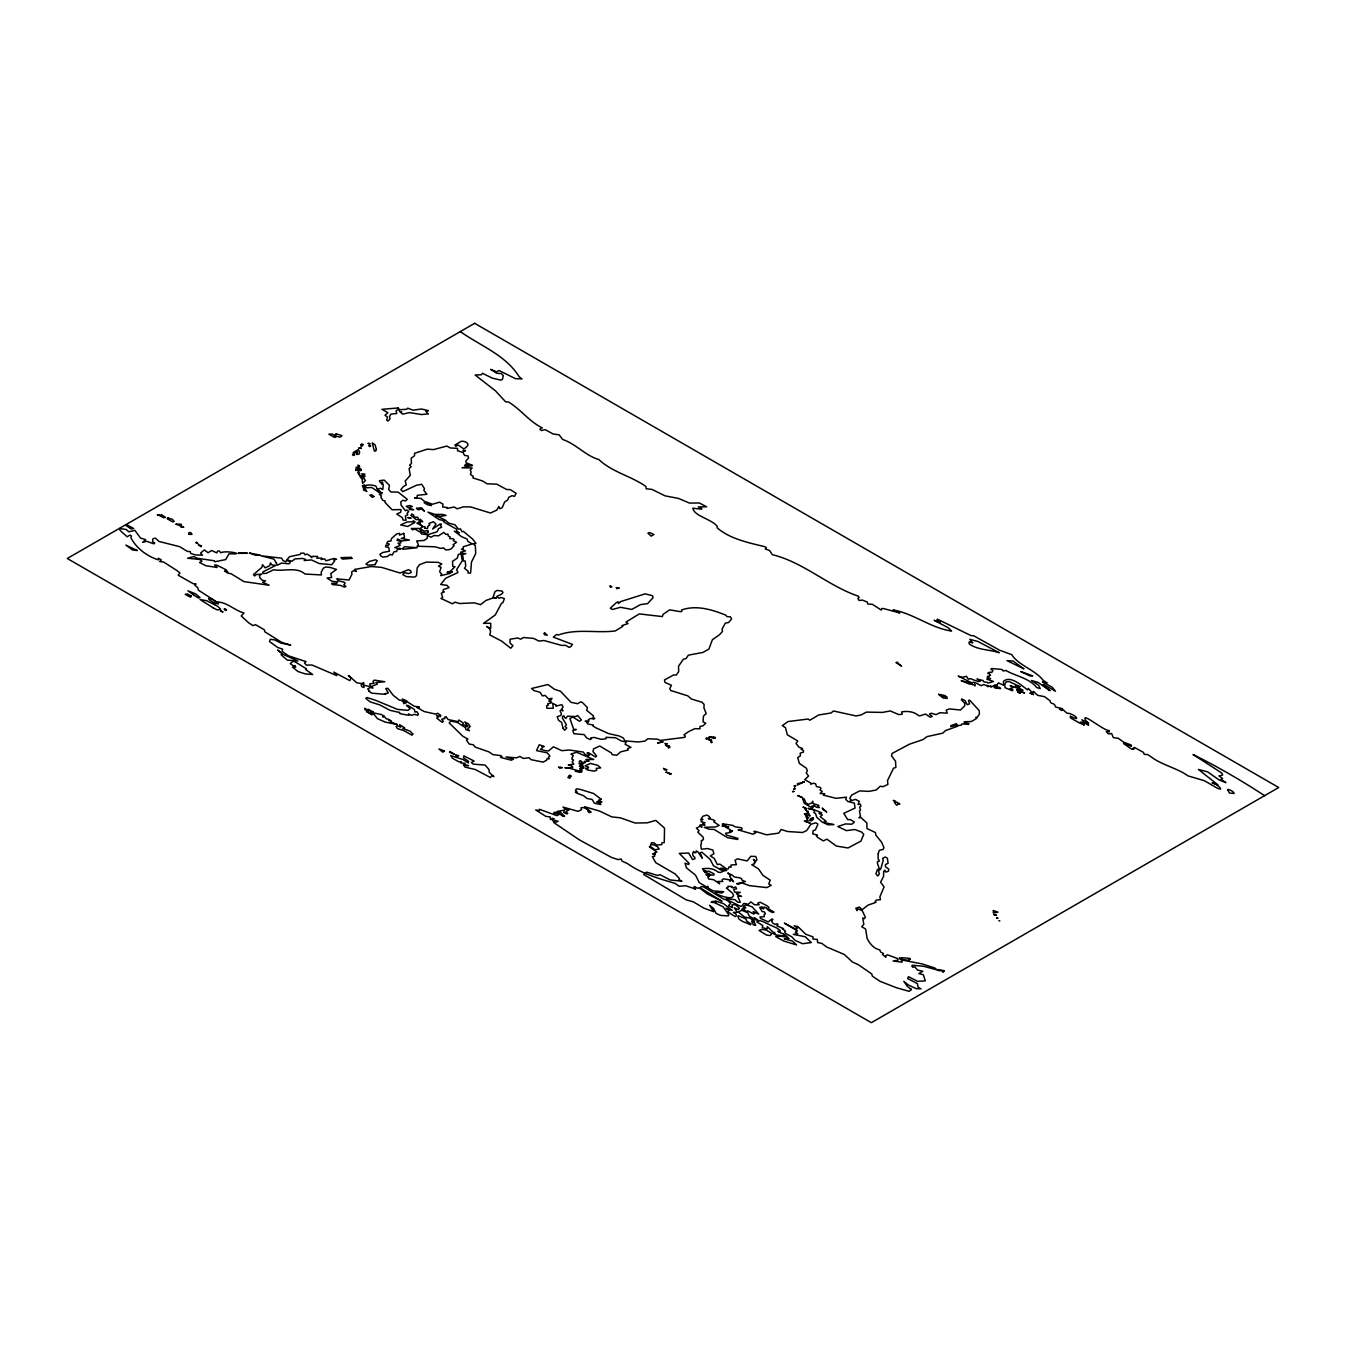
<?xml version="1.0" encoding="UTF-8"?>
<svg xmlns="http://www.w3.org/2000/svg" width="1346" height="1346" viewBox="0 0 1346 1346"><rect width="100%" height="100%" fill="white"/><g stroke="black" fill="none" stroke-linecap="round" stroke-linejoin="round"><path stroke-width="1.5" d="M805.901 814.28L804.403 813.842L805.918 814.179M997.823 917.972L996.982 918.426M997.672 918.208L996.797 917.669M999.842 921L998.833 920.647M996.562 917.922L997.386 918.359M804.975 808.004L806.254 808.492L804.807 808.172M460.315 331.587C480.185 345.703 506.146 355.31 519.203 376.83L522.029 378.933L515.451 378.647L499.046 370.503L496.758 371.833L490.6 369.359L496.893 373.313L501.301 373.532L503.303 375.601L502.462 379.353L500.847 380.144L492.35 378.159L482.406 373.279L481.481 374.76L475.188 375.029L495.429 390.811L505.692 401.865L508.401 401.932C520.734 409.302 529.129 421.517 542.303 427.893L539.847 429.172L541.294 430.585L545.231 429.66L553.139 433.984L559.095 434.808L562.611 439.452C576.021 443.911 585.628 455.789 598.869 459.558C612.396 472.278 630.736 475.878 645.861 486.428L646.147 488.766L652.019 489.422L665.075 495.85L678.502 498.424L689.472 503.068L699.382 503L706.6 506.803L698.288 506.92L701.889 508.637L701.232 509.209L692.803 508.182C694.25 516.275 711.798 519.119 717.317 526.404L717.082 527.716C729.549 538.854 748.898 542.825 765.083 546.762L766.446 547.94L765.251 549.017L769.576 550.43L772.284 554.653C803.596 562.292 828.127 585.964 858.479 596.244L859.068 597.759L857.873 598.381L859.051 600.434L862.534 600.148L867.295 602.083L867.85 604.034L872.427 604.32L881.293 610.075L881.849 608.476L883.666 608.611L899.734 612.952L893.088 609.94C913.698 613.49 930.675 628.06 951.572 631.038L948.291 627.774L934.141 620.287L937.943 621.987C944.741 623.232 935.251 620.977 937.338 619.126L970.988 635.598L973.528 635.682L999.641 650.219L1011.872 654.711C1017.542 664.773 1035.831 670.342 1043.2 680.353L1047.205 682.893L1042.41 681.951L1052.286 687.268L1055.483 691.238L1043.47 684.458L1042.359 684.912L1050.048 690.683L1038.018 682.388L1031.457 680.487L1038.607 685.282L1040.189 688.58L1036.723 687.554C1029.185 678.014 1015.994 676.298 1005.849 670.459L1003.191 670.964L1002.03 669.467L991.968 668.525L990.807 669.13L992.927 670.577L991.716 672.495C989.495 671.334 985.39 673.976 989.428 673.69L990.505 675.49C988.536 674.817 990.235 677.812 987.577 676.18L987.358 677.492L990.673 678.67L986.685 679.124L993.483 681.48L987.981 683.095C986.399 680.824 983.96 683.633 982.967 680.47L976.977 679.057L980.511 681.059L978.054 681.53L970.197 678.603L968.329 679.225L966.445 676.264L962.424 677.341L958.167 676.113L971.593 682.759L973.898 682.287C979.215 684.374 975.665 682.826 981.184 685.703L983.455 684.609L988.587 685.922C983.791 686.948 991.766 686.51 990.824 685.804L990.959 687.2L993.112 686.023L995.182 688.109L1000.616 688.546L999.287 687.301L995.115 687.234L997.15 685.888L994.004 685.434L996.999 684.811L998.463 682.876L1003.426 685.232L1003.527 681.295C1010.812 674.531 1023.7 687.587 1027.671 689.825L1028.394 688.412L1031.793 692.181L1033.476 692.467L1033.425 691.373L1037.766 695.394L1044.446 696.622L1050.166 700.862C1049.644 704.076 1054.238 702.898 1055.045 705.405L1055.55 707.037L1062.566 708.686L1059.504 709.308L1061.893 710.537L1063.323 709.864L1066.722 713.06L1069.851 713.565C1077.793 716.324 1079.728 721.574 1070.272 716.038L1070.474 717.906L1079.021 722.718L1084.354 725.057L1080.316 722.146L1083.042 722.23L1088.695 725.158L1081.848 719.807L1088.628 723.054L1086.357 721.288C1078.415 709.292 1104.73 731.77 1109.171 730.457L1109.306 731.753L1106.311 731.719L1108.465 733.89L1111.611 733.52L1113.378 737.658L1118.223 738.264L1123.607 742.134L1131.044 744.977L1131.515 746.273L1123.473 743.48L1131.767 749.234L1134.039 749.083L1133.029 748.359L1134.459 747.434L1143.494 752.414L1144.235 754.383L1147.532 754.5L1151.722 757.26C1161.514 764.797 1178.473 768.701 1188.013 775.885L1204.569 780.764L1216.717 787.864C1225.415 792.087 1217.541 784.028 1212.056 782.783L1217.945 784.886L1198.394 769.424L1207.631 771.881L1218.954 779.856L1225.937 782.665L1220.94 779.3L1222.622 778.56L1219.005 775.935L1222.622 775.027L1221.865 773.075L1193.044 754.517C1217.289 766.513 1241.517 780.545 1264.584 795.654M357.868 468.24L357.514 470.006L355.613 470.477L356.286 467.112L357.868 468.24M563.065 728.236L564.613 730.272L566.834 728.018L565.068 726.554L566.447 724.787L562.981 719.084C560.929 717.233 564.344 713.649 564.361 717.216L565.909 718.428L567.406 716.19L575.617 716.56L577.72 715.584L581.422 720.009L579.537 721.271L572.908 717.098L569.913 718.461L573.665 729.296L576.223 729.515L572.824 730.356L573.8 733.671L584.164 734.63L586.637 737.911L590.221 739.61L591.382 738.803L590.642 738.012L594.04 737.406L601.073 739.324L605.952 738.786L606.02 737.339L615.576 737.743L621.33 740.99L626.226 742.033L625.082 744.254L630.954 747.316L627.572 748.595L628.195 750.042L620.725 751.791L616.855 755.257L612.178 754.652L611.404 752.952L599.71 746.02L593.653 748.813L592.963 751.539L596.648 756.015L595.504 756.99L588.572 752.767L587.058 753.02L589.498 755.022L588.539 755.796L585.174 754.635L583.34 752.061L569.24 750.008L561.787 750.681L553.475 746.811L548.461 751.018L545.82 750.715L540.469 749.402L542.505 747.77L542.068 746.576L544.205 746.609L539.258 744.742L536.516 750.597L547.267 752.868L549.925 756.015L548.327 757.293L549.269 758.824L546.829 758.908L546.577 760.322L543.077 762.105L531.031 759.666L529.079 757.731L523.325 758.454L519.943 756.418L516.511 757.865L505.995 756.957L513.432 759.127L511.261 760.204L500.527 757.411L501.923 756.519L501.032 755.644L492.838 754.584L488.985 751.892L475.172 747.064L473.388 744.809L469.182 744.035L466.473 740.048L467.954 739.105L462.822 736.228L449.16 722.937L450.574 721.12L457.068 722.23L465.346 727.563L465.901 729.532L469.485 730.743L467.685 728.994L470.158 726.504L468.425 723.862L464.774 721.91L467.937 726.504L465.901 726.672L465.581 725.359L462.553 724.4L463.293 722.97L458.784 720.026L458.111 721.692L448.235 719.555L446.064 716.678L444.399 717.351L444.903 718.562L441.757 719.168L443.305 721.422L442.312 722.415L436.693 718.108L438.106 717.418L436.558 715.399L440.445 716.644L440.765 715.399L437.551 713.262L435.633 714.07L424.158 711.546L416.772 707.323L419.111 707.794L419.313 706.852L414.349 706.297L407.72 702.057L405.583 702.04L406.896 700.98L402.353 698.995L406.105 702.814L403.682 703.689L403.733 702.326L401.041 700.139L399.476 700.223L393.183 695.259L387.867 688.277L385.764 688.58L388.321 692.988L384.62 693.745L385.73 694.368L371.782 693.173L368.619 691.137L369.645 690.885L367.66 688.984L369.982 687.604L373.027 688.042L371.58 686.325L377.368 684.138L375.82 682.557L384.821 681.732L374.272 680.1L373.027 681.446L374.121 683.246L369.729 683.886L370.486 686.729L363.622 685.148L364.026 687.52L361.889 686.746L361.081 684.895L363.925 683.718L363.571 682.523L362.326 683.6L356.825 682.843L349.068 675.894L348.261 675.608L351.07 677.862L349.876 680.622L333.758 672.091L336.803 675.625L311.919 664.991L306.35 665.126L304.533 663.006L306.047 661.609L288.582 655.855L282.189 651.363L282.559 649.125L277.831 647.544L269.452 641.554L270.277 639.316L274.618 639.888L280.877 643.052L290.702 645.121L281.785 642.429L264.624 631.661L264.624 630.079L262.335 628.582L255.42 624.628L253.065 625.638L248.875 622.996L241.22 615.963L243.963 612.985C234.507 610.478 227.205 602.083 216.605 601.881L198.299 590.103L197.946 588L194.682 584.972L196.095 584.046L193.235 583.727L178.194 575.213L179.943 572.959L176.747 570.418L163.623 562.056L159.669 561.534L161.335 559.953L158.357 558.237L158.441 559.869C147.219 556.386 136.198 548.31 130.848 537.559L131.538 536.078L130.024 535.085L127.13 536.751L120.147 530.459L119.794 528.507L126.188 529.516L128.745 531.788L134.903 530.391L140.489 538.03L145.604 539.628L142.693 542.388L146.529 541.243L153.848 543.851L154.773 543.044L152.569 541.647L152.906 538.753L155.463 538.08L158.946 541.445L179.641 546.661L187.313 551.355L190.324 551.608L190.678 553.425L195.321 554.905L202.523 555.158L200.554 553.088L204.373 549.925L208.092 552.752L211.625 550.48L216.74 552.903L217.682 550.985L219.297 551.002L220.744 552.752C226.195 549.942 247.832 554.804 229.106 553.728L225.606 559.616L214.822 561.753L214.334 560.76L197.357 558.304L193.706 556.554L187.599 558.237L199.763 559.482L201.984 561.181L199.578 562.51L205.938 565.741L217.11 567.49L214.586 564.967L216.925 565.253L226.061 569.728L227.794 572.016L224.53 570.973L227.861 573.11L231.075 573.749L243.979 581.623L269.133 585.224L262.756 582.313L265.599 580.95L262.352 580.294L259.929 577.956L259.442 575.583L261.578 574.103L256.11 574.591L254.731 575.953L253.401 574.675L261.847 567.389L262.537 564.664L265.179 567.861L269.705 565.657L270.512 562.897L272.01 564.984L275.829 565.354L262.79 572L262.907 573.514L266.155 573.379L273.558 569.745C283.77 571.747 296.591 566.363 305.004 574.035L321.442 574.944L321.189 572.151L323.444 568.079L325.682 567.003L330.14 567.44L336.433 569.408L330.746 573.615L331.654 577.484L327.095 578.04L332.008 581.321L337.762 581.926L336.601 583.407L331.755 583.323L332.21 584.5L340.656 585.443L344.357 587.142L345.939 586.469L343.785 584.753C348.85 580.95 337.577 582.616 336.82 578.864L349.035 579.991L351.945 574.321L351.626 571.983L353.762 570.654L356.438 571.495L354.503 569.442L371.244 566.531L381.591 567.373L400.149 573.043L408.343 569.695L410.631 570.67L411.237 572.521L408.444 573.615L404.237 572.572L402.74 574.54L406.341 576.626L414.686 577.098L416.503 575.667L417.226 567.776L419.7 564.563L426.295 562.106L438.089 562.342L441.858 563.94L438.46 566.195L441.118 567.373L439.637 571.714L441.656 574.17L440.731 575.651L449.783 573.497L452.458 571.68L447.04 572.437L450.557 571.091L454.982 566.767L452.727 566.33L452.525 561.299L457.27 558.153L458.313 554.468L459.911 553.896L461.358 555.074L465.901 553.61L460.854 553.206L460.669 552.23L465.514 550.867L461.476 549.269L463.192 548.646L463.276 546.745L472.177 543.952L467.886 541.361L467.062 539.039L461.527 536.65L454.342 531.165L459.356 532.932L456.832 531.081L456.513 529.146L444.752 522.534L443.322 521.339L443.961 520.633L439.284 519.623L427.927 512.119L435.145 514.441L442.75 514.441L446.031 515.4L440.529 516.393L435.582 515.585L444.668 519.657L448.807 523.157L455.032 524.822L458.448 529.18L460.551 528.944L462.015 531.72L463.344 531.35L472.614 539.073L476.013 543.498L473.102 543.75L475.34 545.753L475.71 553.576L471.487 562.039L470.595 573.093L468.055 573.026L468.206 571.276L464.505 568.332L465.75 566.161L465.194 560.996L463.445 560.962L462.839 555.999L461.476 556.436L462.334 560.676L456.647 569.577L457.96 572.521L445.61 578.275L440.664 584.5L446.939 585.308L449.093 587.63L443.339 589.598L443.053 591.584L444.281 591.904L441.286 593.216L442.666 597.523L440.966 598.448L452.424 603.765L455.066 602.15L459.659 603.53L474.297 602.84L480.589 604.657L485.822 600.518L492.973 597.961L496.371 598.061L493.073 597.237L494.992 591.651L497.145 590.423L502.209 591.096L502.933 592.61L501.654 594.108L496.792 596.463L498.811 598.23L501.133 597.506L504.346 598.617L503.034 602.436L501.452 603.395L495.21 615.038L483.517 623.366L490.735 623.265L490.667 628.582L486.663 626.462L489.49 628.616L490.583 631.375L489.759 634.908L501.553 641.066L510.74 648.217L512.977 645.71L510.016 643.068L510.05 639.249L517.739 637.987L520.734 639.182L523.476 637.499L533.655 638.425L538.888 641.083L544.003 640.511L561.635 645.407L565.69 645.323L569.072 647.392L570.99 646.534L572.42 644.364L553.307 637.112L556.706 634.403L558.27 635.043C576.677 628.346 596.211 633.31 615.206 630.971L622.845 626.361L621.936 625.604L628.027 623.585L625.957 622.054L639.3 613.911L662.333 616.586L663.141 614.348L669.601 609.856L680.79 611.707L681.917 611.235L681.513 609.974C696.286 604.808 711.664 609.536 725.511 615.021L727.294 616.754L730.289 616.704L731.585 618.891L728.59 622.542L725.343 623.114L722.146 628.919L722.466 631.442L719.504 634.723L712.421 639.687L708.938 649.041L702.932 652.44L688.344 655.165L686.14 658.514L683.347 659.254L678.535 666.203L678.67 671.62L676.214 675.12L673.858 674.834L664.47 679.932L665.008 682.439L671.452 685.299L669.736 688.546L670.745 690.498L687.84 695.882L691.39 699.011L701.889 702.191L704.093 704.379L703.941 707.878L706.196 713.616L703.436 716.072L703.066 721.776L705.725 723.307L702.965 725.864L699.92 726.487L700.004 728.825L694.973 728.64L688.647 731.601L684.004 734.815L685.333 736.262L684.744 737.356L660.213 740.435L657.437 739.139L647.847 738.786L644.953 741.074L638.324 741.999L624.813 740.838L623.366 737.995L619.076 735.959L608.594 733.587L595.874 727.816L592.947 726.016L593.401 725.073L587.495 723.896L586.94 722.398L588.471 721.86L585.174 721.271L588.942 721.019L588.32 719.673L590.844 718.377L593.889 719.151L594.814 718.259L592.963 717.956L593.451 715.904L586.604 710.284L587.495 707.71L582.599 702.646L580.749 701.788L577.636 703.689L571.057 702.36L560.441 691.238L554.485 689.303L547.94 684.525L531.603 688.496L533.739 690.498L540.116 692.349L542.472 695.932L545.063 695.36L548.613 698.91L552.062 698.406L551.019 699.264C547.822 698.591 553.913 702.646 548.832 700.896L551.709 702.713L547.536 703.941L548.327 705.203L546.56 705.792L546.913 708.316L553.223 708.248L552.785 703.403L556.436 705.254L555.881 706.112L561.854 704.698L563.082 707.02L561.854 708.619L562.965 710.957L561.046 709.779L560.054 710.924L561.501 714.003L560.609 715.584L557.16 716.711L558.607 720.379L561.585 722.331L563.065 728.236M878.215 853.785L878.114 858.984L879.46 860.851L877.373 861.894L877.474 863.274L879.325 868.91L877.424 869.482L875.943 873.823L877.693 875.977L879.375 874.042L878.517 871.182L880.806 868.809L883.228 860.363L882.623 858.428L885.13 856.981L887.351 858.159L888.108 863.274L885.533 864.502L885.382 866.605L888.882 869.247L888.276 871.367L885.618 872.023L884.844 870.088L883.632 871.501L883.565 876.465L880.587 882.219L884.086 886.93L879.897 896.756L880.402 899.751L876.633 900.003L875.102 901.383L876.027 902.342L868.002 905.135L862.13 909.728L859.354 907.053L855.837 908.23L857.015 910.687L858.125 908.903L862.264 910.72L865.36 917.282L864.368 918.695L862.769 917.922L863.812 924.365L861.743 926.704L865.646 929.077L867.11 938.448C869.735 943.613 873.823 948.779 879.847 949.872L880.536 951.958L883.498 953.574L882.572 954.667L885.937 957.225L885.685 955.811L887.384 954.785L897.967 958.638L897.917 960.119L893.071 961.044L902.173 962.138L901.45 959.9L921.96 963.887L934.73 967.925L936.833 969.827L923.625 966.31L912.487 965.217L911.797 966.108L913.11 967.404L914.523 966.512L917.568 970.045L922.834 971.257L918.897 973.579L923.356 974.773L925.291 980.898L917.518 981.318L908.483 976.674L907.608 978.492L917.45 983.674L918.056 987.106L920.984 988.839L916.155 988.654L908.298 985.003L903.805 981.352L907.692 986.769L911.36 989.31L910.367 989.276L910.906 990.185L909.004 991.295L896.419 987.728L880.183 981.369L872.326 976.136L871.787 973.982L858.344 964.678L852.59 962.104L844.279 954.465L826.68 946.995L821.699 943.327L817.695 942.587L817.258 939.424L812.95 939.02L812.984 936.883L805.783 934.242L797.892 926.586L794.123 925.812L797.438 928.067L796.226 929.447L784.382 923.137L797.488 930.927L795.351 932.004L797.64 933.602L793.366 934.376L805.245 936.749L811.318 942.553L802.637 943.714L795.183 940.467L791.717 936.732L785.879 933.67L784.6 932.021L785.475 931.079L782.396 928.925L783.49 928.622L776.844 925.796L777.954 924.382L776.995 923.777L775.094 924.45L772.974 923.238L771.628 921.287L772.856 919.419L772.082 918.897L768.196 921.909L760.372 918.292L760.019 916.929L764.326 916.626L764.124 914.506L765.386 913.867L764.427 911.898L762.105 911.545L759.682 907.423L762.257 906.901L761.92 908.247L763.67 908.971L764.023 906.968L766.934 908.23C764.747 907.675 772.638 914.186 773.95 912.1L768.903 909.105L768.768 907.204L766.564 905.505L760.17 902.257C753.037 903.974 765.369 905.151 754.383 904.731L750.917 901.87L748.208 904.344L745.415 903.603C741.747 902.644 744.086 906.026 740.603 906.346L726.672 899.616L726.251 898.859L734.882 899.65L737.911 902.291L740.317 902.291L737.642 895.999L741.461 896.436L736.413 893.879L740.283 892.331L734.765 892.112L733.671 889.437L736.599 888.865L735.724 886.947L732.813 887.889L731.349 887.048L732.039 886.459L727.9 886.324L728.035 887.468L726.403 888.024L732.577 893.222L733.587 895.713L732.392 897.143C727.345 900.188 704.025 889.151 721.809 893.021L723.643 891.742L713.077 890.867L708.248 888.057L707.828 886.223L707.02 887.25L699.213 882.606L695.562 875.203L686.426 867.85L685.047 863.24L688.765 864.502L689.135 863.375L679.326 853.414L688.664 853.044L692.483 859.455L694.923 858.798L694.822 857.402C692.214 855.905 691.979 852.859 693.813 851.463L694.317 852.607L695.949 852.641L696.185 850.924L697.682 851.631L702.36 858.226L700.122 852.758L701.905 852.169L710.166 859.421L713.582 865.949A58.77 33.936 0 0 1 720.968 870.054L723.054 870.021L720.144 868.473L722.516 868.153L726.571 870.475C723.122 870.912 723.122 871.384 720.615 872.427L718.242 872.225C712.976 867.901 708.063 868.187 702.477 868.725L704.194 871.266L703.874 870.155L707.071 871.585L704.513 871.653L705.203 872.831L708.669 871.131L713.952 873.823L714.087 874.9L711.395 875.22L708.703 873.436L706.616 874.025L710.267 875.152L709.191 875.775L705.977 874.698L709.073 876.515L707.929 877.239L708.719 879.022L713.666 879.712L719.656 883.851L717.738 881.428L722.802 881.529L722.028 879.813L723.492 878.837L729.162 879.746L730.087 881.344L730.727 879.291L733.503 881.748L729.65 876.179L730.474 875.405L727.799 872.982L732.561 875.337C734.529 878.988 741.747 875.943 742.05 880.133L745.432 881.58L736.683 883.699L738.584 884.204L741.495 882.774L749.604 885.668L766.816 887.603L771.208 885.281L768.751 883.935L770.198 880.183L762.913 875.304L758.421 868.826L751.775 864.687L754.702 863.728L754.197 862.651L755.628 861.995L753.44 859.421L755.51 861.07L756.957 859.993L755.779 856.477L750.849 856.292L747.148 860.935L737.591 858.866L735.034 860.195L736.38 864.687L731.147 864.973C729.902 867.009 733.032 867.665 729.263 866.706L728.119 868.994L726.857 869.062L719.807 864.098L717.3 864.536L714.204 858.344L710.351 855.888L713.935 853.701L712.858 850.049L707.592 848.535L701.35 849.208L700.761 845.069C702.309 843.286 700.206 839.601 702.326 840.442L703.521 839.366L702.949 836.96L697.817 832.215L699.011 830.6L696.37 828.194L700.021 826.309L702.074 827.016L699.735 825.334L700.593 824.896L704.984 825.064L702.763 823.685L705.068 822.759L701.064 821.783L701.703 820.808C698.406 818.486 706.314 820.471 701.131 818.856L702.949 816.214L706.835 815.07L708.467 815.912L710.301 817.914L708.333 818.637L713.33 819.832L714.911 820.875L713.784 821.767L719.185 825.401L715.534 826.932L704.328 827.353L709.292 829.287L714.07 829.405L727.563 837.683L737.608 839.467L737.928 838.373L726.571 835.058L725.544 833.275L730.828 832.366L732.46 830.751L729.566 831.273L730.474 829.927L725.763 827.201L728.809 826.915L721.961 826.158L726.083 825.384L722.28 824.24L723.038 823.853L733.082 825.451C734.849 828.513 745.987 826.158 740.721 830.263L738.18 829.859L753.121 834.234L755.813 832.787L753.861 831.559L754.635 831.189L766.597 834.806L778.728 833.157L781.168 829.506L787.561 831.508L802.553 832.501L806.708 830.516L810.898 824.257L815.794 822.827L817.813 823.988L817.476 825.418L815.272 830.011L813.152 830.65L812.748 833.847L817.392 835.126L816.399 835.984L817.931 837.616L823.416 840.88L826.881 839.147L836.337 846.045L847.997 847.98L860.885 841.149L863.745 834.47L861.827 832.165L854.878 829.523L846.483 830.633L837.851 826.545L845.439 823.954L851.867 824.173L854.424 822.103L850.336 819.546L847.711 819.664L843.774 813.337L855.063 808.037L854.34 803.125L847.896 801.509L845.759 799.389L846.466 797.185L836.051 798.296L823.298 795.133L824.728 793.753L820.135 793.501L822.271 791.515L820 789.934L821.06 788.386L819.882 787.259L816.467 786.586L815.676 783.894L813.64 783.204L810.696 784.196L810.881 783.136L804.74 779.654L808.542 776.019L806.204 772.89L807.297 771.022L806.574 768.381L799.373 763.418L797.69 757.562L800.399 755.897L800.197 753.154L803.427 752.178L803.478 750.563L801.156 749.234L802.502 748.46L798.868 747.131L796.041 743.429L797.741 740.939L787.376 734.849L785.492 727.681L782.278 725.629L788.016 721.54L808.138 719.033L809.838 720.228L818.772 714.962L831.004 712.993L833.527 710.991L855.938 715.921L860.986 715.012L866.42 712.101L882.471 712.404L890.312 710.94L898.758 714.608L902.207 714.238L901.652 711.933A13.78 7.958 0 0 1 917.938 715.113L919.671 715.921L925.493 714.036L930.204 717.199L932.256 716.425L929.396 714.204L931.247 713.195L936.093 714.659L939.845 712.724L947.248 713.178L946.188 710.15L949.384 708.888L960.506 710.015L964.712 705.859L964.83 703.352L961.38 699.819L961.818 698.91L965.065 700.694L967.135 704.631L969.557 703.891L968.497 700.526L969.675 700.172L979.215 710.621L979.383 714.188L977.432 717.014L975.732 717.368L976.843 718.293L971.341 721.523L964.241 721.759L964.342 722.97L969.002 723.458L968.649 724.35L961.902 723.929L961.296 725.141L957.746 725.629L956.4 723.694L951.1 725.544L950.646 726.621L955.896 725.309L957.443 726.268L945.515 730.592L942.789 733.149L926.99 736.632L922.952 739.61L909.543 744.153L892.146 753.407L891.456 755.695L895.527 761.247L895.881 767.489L893.559 768.162L887.502 780.613L887.906 784.398L883.01 786.72L880.334 786.182L876.263 789.984L869.23 791.347L859.556 790.943L851.463 795.234L849.763 798.464L850.891 799.49L850.218 800.937L855.602 799.389L859.371 801.408L857.974 804.538L860.38 804.134L860.868 806.204L859.572 807.163L860.515 810.056L859.404 810.982L860.515 816.332L858.984 817.779L860.834 817.493L866.891 822.978L866.925 828.48L875.438 832.568L875.792 835.025L881.647 842.26L883.901 847.61L883.296 849.393L879.308 850.319L878.215 853.785M428.297 532.057L426.632 533.336L421.786 532.074L420.827 532.898L421.87 534.059L427.843 534.682L437.198 531.754L438.56 528.591L441.673 527.228L440.479 525.714L441.505 524.217L440.192 523.964L432.621 529.012L435.953 524.082L433.53 521.743L428.886 523.443L429.811 524.89L427.725 526.488L427.624 528.524L424.613 528.339L425.201 527.043L423.923 526.471L420.928 527.699L420.81 528.961L424.141 531.199L427.978 530.576L428.297 532.057M754.399 917.77L755.51 919.806L757.848 919.991L754.399 917.77M713.599 737.793L715.281 738.264L715.046 737.322L713.599 737.793M802.738 798.935L804.252 803.242L811.1 807.364L813.203 807.264C809.114 804.302 815.693 807.852 814.078 805.278L816.315 807.213L819.327 807.617L818.132 806.187L818.805 805.362L813.152 803.629L812.698 801.24L811.756 803.007L808.374 804.37L805.951 802.939L804.151 798.834L802.738 798.935M361.014 444.819L361.266 446.805L363.285 444.617L361.704 443.894L361.014 444.819M732.291 906.279L732.258 907.574L728.607 905.656L730.542 903.317L726.941 900.02L723.256 898.96L703.739 886.964L701.115 886.509L700.374 887.923L722.045 901.282L707.104 893.811L699.382 887.771L697.615 888.31L694.603 886.543C691.676 887.485 699.584 891.136 692.769 888.091L685.669 885.752L679.141 886.274L675.069 883.38C658.43 878.467 641.655 873.672 627.32 863.493L622.205 861.204L621.162 859L618.033 859.606L611.404 857.385L579.217 839.769L554.014 822.726L558.085 821.363L555.124 820.37L553.643 821.716L552.281 819.865L554.316 818.974L552.466 818.2L550.43 819.579L550.245 816.904L545.921 816.416L535.725 809.972L539.494 810.578L539.309 809.249L556.84 815.659L558.624 814.835L558.254 813.842L553.694 813.354L554.249 812.311L557.883 812.563L562.88 816.299L564.563 816.332L560.357 812.21L557.143 811.487L564.462 810.073L563.738 812.462L567.019 814.027L567.776 813.354L565.842 811.941L569.072 809.754L565.959 809.636L562.998 807.078L578.057 811.318L581.438 809.754L581.068 807.735L583.827 807.6L588.387 809.989L587.832 811.285L589.38 812.698L591.13 812.092L584.635 806.725L599.407 811.032L611.892 816.921L620.27 817.796L635.144 823.029L647.241 822.827L655.771 820.404L664.537 828.11L664.251 842.613L661.963 842.781L661.845 844.632L656.478 845.036L654.055 842.865L651.599 842.714L650.539 845.036L653.012 844.531L657.521 846.701L659.187 849.023L654.93 849.78L650.303 846.314L649.31 846.819L656.915 852.052L654.392 852.859L655.367 854.407L652.692 853.902L654.526 854.66L654.644 856.275L652.339 856.544L655.754 862.668L675.204 873.991L679.309 878.45L678.906 879.493L681.867 881.243L670.072 879.914L659.961 874.664L657.706 875.506L646.652 872.124L643.657 874.479L686.174 899.835L693.426 901.887L703.874 908.146L713.666 911.696L709.578 905.219L713.498 908.415L716.139 913.463L720.497 915.381L728.169 915.919L728.893 915.011L723.155 906.851L714.474 902.594L711.159 902.308L712.825 901.349L716.005 902.577L715.147 900.794L723.626 903.704L732.224 910.401L726.083 908.314L729.33 910.401L727.799 911.259L729.044 912.655L735.185 916.592L736.599 915.633L735.858 913.951L733.318 912.386L737.356 912.336L734.243 907.776L738.247 909.576L739.509 908.331L735.488 904.714L732.005 904.815L732.291 906.279M753.154 918.544L754.517 921.589L750.008 918.191L744.456 916.996L738.298 911.982L741.831 910.3L747.787 912.689L749.15 915.936L753.154 918.544M401.529 490.213L402.69 491.677L416.436 485.283L421.668 484.274L424.495 488.632L423.805 490.297L426.918 494.268L417.277 495.311L417.024 497.381L414.568 497.97L420.861 498.373L424.512 501.402L424.242 502.849L427.473 504.733L431.477 505.625L425.622 501.705L432.386 504.245L439.587 502.176L442.985 504.161L442.649 506.971L446.889 507.492L447.057 508.435L454.174 506.988L457.186 508.822L463.192 506.887L470.444 506.87L490.466 513.011L496.842 510.1L498.811 506.483L499.787 508.704L502.226 507.627L504.666 501.957L507.627 500.056L508.788 497.297L512.086 495.665L514.475 496.371L516.157 493.359L510.235 489.591L506.651 489.523L496.708 484.139L487.084 483.786L482.575 480.976L472.917 477.914L473.27 476.383L470.427 474.482L471.201 472.227L470.259 469.939L472.143 467.903L462.065 467.853L469.064 466.137L464.673 465.48L465.766 464.32L471.016 466.036L472.513 465.363L466.187 462.788L465.867 460.971L468.543 458.111L468.055 455.958L464.488 455.352L463.024 452.458L457.556 450.759L457.556 448.369L450.17 447.949L446.906 446.048L433.58 449.598L427.237 449.16L414.484 453.35L414.585 455.722L411.237 458.178L411.422 463.562L409.554 465.161L411.186 466.742L409.083 468.576L410.294 475.306L405.18 481.06L406.29 484.88L403.245 486.68L400.856 489.624L401.529 490.213M359.618 473.96L358.928 474.818L357.75 472.463L358.608 471.201L359.618 473.96M381.944 492.67L381.894 493.713L379.269 494.083L381.423 496.051L380.868 497.212L382.819 500.409L385.074 500.964L384.973 502.344L392.056 509.747L401.091 509.596L400.671 512.321L396.75 514.004L402.353 517.705L403.026 520.027L406.038 520.263L405.348 515.989L407.771 514.744L407.081 513.314L408.73 511.581L406.879 509.966L405.449 510.757L401.108 505.103L400.772 501.991L402.774 500.308L405.634 500.931L407.232 499.282L398.079 492.114L390.71 491.946L388.674 489.406L389.465 485.384L384.165 480.101L379.387 480.673L380.43 482.76L382.5 482.053L382.802 483.517L381.591 483.988L383.223 484.796L382.802 489.624L380.481 488.194L377.587 489.338L380.211 491.526L378.361 492.182L381.944 492.67M159.686 514.66L159.636 515.619L157.246 514.98L159.686 514.66M750.715 923.793L750.681 924.752L742.285 921.27L738.954 919.082L737.86 916.626L738.517 915.818L746.172 919.066L746.576 921.034L750.715 923.793M310.892 556.504L311.582 557.564L312.541 556.386L317.656 556.436L316.798 558.186L321.862 558.068L321.088 559.499L324.655 558.842L325.951 560.811L334.044 558.422L336.651 559.213L333.808 560.003L334.582 561.097L331.755 564.697L319.355 563.587L311.464 559.919L304.23 560.542L305.592 559.398L302.564 558.439L294.858 558.91L292.065 561.265L286.917 559.902L289.424 556.756L300.158 554.434L300.797 553.172L303.91 553.105L305.004 554.855L307.124 554.047L310.892 556.504M209.034 598.398L208.983 599.508L214.014 602.857L213.005 603.193L218.641 603.9L212.264 599.155L209.034 598.398M417.294 546.24L434.775 546.796L440.865 548.377L443.541 547.839L445.644 549.875L448.353 549.841L451.247 548.848L454.073 545.702L453.013 544.743L456.563 542.287L453.215 540.587L454.107 539.426L452.508 538.568L449.715 538.686L450.153 536.919L448.1 535.859L448.05 534.093L445.913 534.412L443.81 532.393L438.476 535.843L434.085 535.523L431.124 537.222L427.405 535.573L427.119 538.45L423.973 540.453L416.688 540.957L418.404 544.726L417.294 546.24M669.786 747.08L668.491 748.157L668.171 747.266L669.786 747.08M620.489 601.628L618.487 603.597L618.033 601.763L616.333 602.638L610.293 608.207L612.396 609.486L620.489 607.282L631.745 609.435L640.494 604.623L647.577 603.631L653.079 597.742L652.574 595.723L645.121 593.855L620.489 601.628M706.263 738.264L706.213 739.223L708.03 738.988L709.477 737.726L706.263 738.264M754.652 912.958L753.676 914.085L747.871 910.872L746.407 911.612L743.211 908.769L745.718 907.81L745.213 906.968L743.16 907.238L744.624 905.32L746.98 905.118L752.061 906.783L758.74 914.102L753.104 911.73L754.652 912.958M410.867 518.008L407.804 517.571L410.867 518.008M179.792 525.613L181.525 525.697L181.104 524.183L175.754 524.116L179.792 525.613M783.355 933.804L786.771 936.345L775.548 934.847C769.424 931.651 779.401 934.864 772.806 931.886L767.304 926.603L767.22 928.841L762.223 927.68L762.829 925.577L756.805 921.859L759.952 920.563L762.24 921.337L776.81 928.067L779.973 930.221L780.192 931.634L777.837 931.112L778.796 932.122L783.355 933.804M812.984 819.411L811.352 820.959L809.417 820.404L810.595 818.873L812.984 819.411M416.553 508.351L418.101 509.831L422.644 508.805L421.18 507.745L416.553 508.351M572.37 757.361L571.915 759.178L573.564 760.086L572.151 761.886L573.833 764.242L568.281 764.831C583.441 769.794 553.963 766.715 569.543 768.246L579.705 771.123L580.362 769.559L582.162 769.929L579.705 768.398L583.474 768.179L580.715 767.119L583.895 767.22L579.403 766.093L582.784 765.857L582.683 763.3C579.167 762.509 583.626 766.547 578.948 763.519L579.991 762.694L579.201 761.298L580.547 760.625L583.306 763.165L585.409 762.593L584.282 761.382L589.212 761.197L585.897 759.396L593.805 759.531L576.559 752.246L570.956 754.08L573.261 755.594L572.37 757.361M805.413 814.835L807.045 819.277L808.694 817.459L806.843 817.072L807.482 815.811L805.413 814.835M363.672 488.716L363.571 489.978L366.852 491.509L364.295 487.488L364.648 484.728L362.377 485.839L363.672 488.716M276.233 562.847L277.36 565.219L281.566 563.082L288.65 563.789L290.231 562.746L289.861 561.45L286.664 560.357L285.975 561.837L282.98 560.474L281.634 558.169L260.821 555.747L273.978 559.128L276.233 562.847M461.341 761.819L460.685 762.946L465.178 763.333L463.394 764.848L468.593 765.655L463.68 765.251L465.043 767.119L475.289 769.508L490.432 777.534L491.761 775.767L493.898 776.676L489.17 772.268L489.069 769.609L485.098 765.066L473.27 764.141L471.285 762.475L474.129 761.079L463.832 755.846L463.512 757.764L468.543 761.365L468.29 762.946L463.142 759.598L450.674 755.56L452.475 758.269L458.885 761.836L461.341 761.819M938.633 694.368L943.193 698.069L947.163 698.423L946.894 696.908L942.637 696.252L945.515 695.932L944.438 695.411L938.633 694.368M411.169 515.501L416.116 519.657L418.606 519.32L417.765 517.318L413.525 517.015L413.828 515.198L411.741 513.953L411.169 515.501M588.505 767.371L587.731 768.751L585.224 768.246L587.579 770.013L594.057 771.14L596.816 770.164L596.244 768.381L600.703 767.91L597.893 765.403L590.608 763.401L585.19 765.79L588.505 767.371M398.063 407.989L399.611 409.672L406.643 409.302L407.754 408.175L412.936 410.16L421.584 409.016L428.365 410.648L425.773 411.439L428.365 413.929L421.399 414.534L409.487 412.583L402.875 414.114L401.158 412.986L401.646 411.556L400.031 411.977L398.921 409.992L397.255 409.891L396.027 410.883L396.767 413.525L391.03 414.063L389.549 416.402L390.054 419.043L387.951 421.046L386.655 420.002L387.513 417.092L384.99 415.275L387.884 412.667L381.944 409.319L398.063 407.989M403.783 533.369L404.456 537.542L401.209 538.434L409.42 539.982L401.529 540.974L397.541 538.989L397.07 540.301L400.687 541.429L400.805 542.976L397.995 543.195L400.284 545.298L394.832 547.603L397.878 548.411L396.498 551.524L393.974 551.776L392.275 555.074L390.239 554.35L387.295 556.554L382.903 557.059L380.817 555.999L379.909 554.333L382.769 552.483L389.415 551.204L388.775 547.586L385.528 546.745L385.949 545.063L388.22 545.618L389.28 544.003L386.739 543.481L387.816 541.395L390.862 541.058L391.585 538.45L396.801 533.84L399.644 533.386L399.56 535.102L403.783 533.369M362.175 478.974L362.579 483.433L365.422 480.572L363.874 478.284L362.175 478.974M359.517 466.12C358.726 469.905 356.152 462.57 359.517 466.12M361.384 469.872C361.216 472.597 356.841 467.634 360.274 468.442L361.384 469.872M362.124 477.292L360.879 477.88L359.651 475.71L361.418 475.676L362.124 477.292M993.382 910.586L993.348 913.025L997.874 912.134L993.382 910.586M126.558 524.637L126.406 525.764L131.151 528.961L133.742 528.541L126.558 524.637M1033.509 694.536L1030.127 693.089L1033.509 694.536M375.484 563.553L375.282 564.748L367.845 565.135L365.977 563.94L369.578 561.332L375.736 559.785L377.267 560.777L375.484 563.553M465.396 450.691L463.663 451.465L463.007 450.338L465.396 450.691M400.94 548.747L398.921 549.437L399.022 548.058L400.94 548.747M1227.939 790.304L1229.537 793.063L1234.147 793.484C1234.147 791.246 1225.735 787.747 1227.939 790.304M569.038 776.087L567.911 777.466L569.661 778.291L571.276 776.087L569.728 775.111L569.038 776.087M902.123 957.713L901.719 958.588L899.565 957.797L900.104 959.311L909.038 960.438C907.103 957.191 912.117 961.195 909.829 958.419L902.123 957.713M226.397 609.772C225.253 612.346 222.258 606.171 226.397 609.772M898.337 663.628L901.601 666.135L895.965 662.552L897.513 662.198L898.337 663.628M601.174 799.238L598.297 800.399L601.864 801.728L601.056 802.401L596.732 801.88L599.895 802.889L600.854 804.572L594.377 803.242L592.122 799.44L587.007 798.481L583.642 795.722L576.727 793.13L575.348 792.104L577.131 792.104L575.499 789.934L576.862 788.79L580.479 789.463L593.603 793.501L601.174 799.238M823.18 809.501L826.78 812.075L822.221 808.071L823.18 809.501M669.231 773.26L669.601 774.32L671.418 773.799L669.231 773.26M803.024 781.774L804.37 782.228L803.024 781.774M201.395 545.719L201.16 546.779L198.417 544.928L201.395 545.719M970.668 683.145L969.288 684.071L961.212 680.639L970.668 683.145M413.861 522.971L407.72 526.471L400.654 524.923L407.35 521.912L412.768 521.878L413.272 520.751L415.14 521.928L413.861 522.971M972.586 642.732L969.053 641.907L969.255 643.977C978.407 650.337 989.411 649.411 999.287 652.726L977.802 641.436L969.793 639.316L972.586 642.732M1019.948 686.662L1015.254 685.972L1023.027 690.38L1010.139 685.484L1012.882 687.806L1010.072 688.647L1013 689.993L1012.226 690.734L1005.025 687.655L1004.806 684.424L1006.152 681.749L1009.046 681.513L1019.948 686.662M356.942 453.249L356.623 454.477L358.911 454.174L359.685 452.037L358.322 449.48L353.275 452.492L355.058 453.08L357.632 451.751L356.942 453.249M193.42 594.73L198.417 598.078L200.032 597.574L195.624 593.855L187.952 590.827L193.42 594.73M455.167 444.937L455.806 446.418L458.044 444.937L463.949 448.992L466.49 446.99C470.814 443.423 464.589 440.714 461.123 441.32L455.167 444.937M662.888 741.882L657.773 742.908L662.888 741.882M893.424 800.466L895.04 801.156L893.424 800.466M1024.491 693.005L1016.651 689.741L1024.491 693.005M399.51 712.471L399.981 713.683L408.965 715.349L408.444 713.918L411.657 715.382L414.467 714.322L417.664 715.332L418.471 714.204L416.856 711.714L414.921 712.017L414.433 709.527L407.956 705.472L406.408 705.287L410.194 708.703L407.939 710.351L397.491 709.392L375.332 700.206L366.835 697.497L365.792 698.389L370.133 701.872L379.74 704.883L390.054 710.351L399.51 712.471M813.236 817.796L813.119 819.209L810.965 818.418L813.236 817.796M771.897 933.501L770.181 935.588L766.53 935.066L759.11 930.473L761.718 929.43L766.396 930.136L771.897 933.501M213.089 607.82L217.329 609.957L220.677 609.284L218.018 606.524L206.83 600.787L200.032 599.492L213.089 607.82M802.569 797.69L797.841 795.637L802.569 797.69M281.651 653.685L281.196 654.879L287.321 660.129L297.887 660.953L281.651 653.685M833.645 824.56L827.975 824.795L822.103 822.019L816.786 817.325L815.457 813.421L813.909 812.715L814.599 811.201L811.672 808.727L821.733 812.883L819.007 813.421L822.372 815.037L820.185 816.669L826.225 821.363L824.173 821.666L825.788 822.928L833.645 824.56M653.735 534.48L651.228 536.145L647.897 533.184L649.563 532.528L653.735 534.48M575.381 771.241L580.378 772.352L582.128 771.443L575.381 771.241M666.119 772.251L667.952 772.755L666.119 772.251M558.657 767.17L559.986 767.876L558.657 767.17M421.163 531.434C419.279 533.723 415.678 526.976 412.431 529.853L411.371 528.507L419.262 528.44L421.163 531.434M792.592 791.583L793.837 791.532L792.592 791.583M376.392 449.396L375.618 451.095L374.306 450.944L372.253 442.851L375.08 444.853L376.392 449.396M897.933 804.319L896.705 805.245L894.4 802.435L896.234 801.93L899.835 803.865L897.933 804.319M191.216 595.958L190.577 597.254L185.26 594.343L187.363 593.973L191.216 595.958M807.112 811.739C809.232 813.691 807.785 809.198 807.112 811.739M943.647 971.341L943.125 972.334L941.746 970.634L938.667 970.702L937.539 969.541L944.337 970.718L943.647 971.341M423.065 510.033L424.377 511.009L423.065 510.033M364.059 474.566C362.781 476.366 367.34 475.777 363.487 477.157L361.889 473.708L364.951 474.33L364.059 474.566M788.739 938.549L784.297 938.869L792.289 941.005L796.596 944.926L783.742 941.039L775.733 936.597L780.495 936.16L787.646 937.338L788.739 938.549M1020.874 671.604L1030.027 675.928L1032.718 675.877L1020.874 671.604M376.779 488.362L378.209 490.6L377.418 491.307L371.748 487.488L366.516 487.807C361.889 483.954 374.272 484.577 376.274 486.512L376.779 488.362M306.131 668.642L305.592 669.5L312.693 674.531L305.256 673.909L298.038 671.553L292.435 667.094L295.716 667.162L295.111 665.597L293.411 665.833L290.282 663.612L292.873 661.374L295.026 661.761L306.131 668.642M663.561 768.448L664.974 770.097L666.993 769.794L663.561 768.448M713.683 737.154L712.825 738.062L709.191 736.615L713.683 737.154M974.403 684.323C973.427 686.797 976.86 685.854 974.403 684.323M711.092 741.596L711.176 742.74L712.27 742.252L711.092 741.596M412.818 734.041L411.96 735.185L403.8 730.542L397.44 728.59L396.145 726.554L397.44 725.746L400.654 727.16L399.661 724.67L404.54 727.765L402.824 728.405L410.227 731.265L412.818 734.041M420.356 519.421L419.06 520.616L419.834 521.541L422.795 521.71L420.356 519.421M610.142 585.998L610.445 587.192L611.892 586.789L610.142 585.998M369.797 443.675L368.232 443.389L369.797 443.675M618.975 588.101L616.838 588.69L616.182 587.63L618.975 588.101M390.946 720.817L390.29 721.624L397.289 724.602L385.057 722.028L377.469 718.663L372.623 712.657L381.524 714.591L383.997 716.089L382.718 716.981L384.317 716.459L386.134 718.68L389.802 719.74L388.792 720.43L390.946 720.817M259.828 555.023L255.925 555.36L249.397 553.038L259.828 555.023M191.738 534.345L188.709 534.362C187.616 531.821 191.872 531.889 191.738 534.345M361.031 448.353L358.827 448.117L361.031 448.353M336.18 433.833L334.969 435.179L336.433 436.306L340.269 437.114L341.968 435.667L336.18 433.833M402.992 548.377L402.891 549.303L417.176 547.721L404.49 546.695L402.992 548.377M277.798 650.202L281.566 653.079L277.798 650.202M353.275 453.955L352.484 454.78L353.46 455.503L354.705 454.813L353.275 453.955M458.599 755.678L456.597 756.435L455.621 754.921L458.599 755.678M450.254 751.59L449.564 752.263L454.544 754.399L450.254 751.59M167.947 517.974L167.14 518.765L172.86 521.912L174.223 521.407L172.372 519.354L167.947 517.974M370.587 445.795L369.713 446.62L368.686 445.677L369.578 444.887L370.587 445.795M802.283 782.749L797.505 784.954L797.488 783.608L802.283 782.749M358.187 469.99L359.214 470.393L358.187 469.99M183.594 527.262L181.205 527.043L183.594 527.262M161.756 514.963L160.46 516.073L163.741 517.789L165.524 517.268L161.756 514.963M410.278 508.586L409.218 509.511L413.659 509.747L410.278 508.586M373.078 711.815L371.984 712.69L367.895 709.275L373.078 711.815M808.29 808.391L811.184 809.451L808.29 808.391M809.939 822.961L804.269 821.11L807.92 820.303L806.792 821.918L809.939 822.961M996.444 915.246L993.92 914.607L996.444 915.246M420.238 522.871L419.397 523.493L422.223 526.084L416.856 523.157L419.262 521.895L420.238 522.871M443.692 751.455L442.716 752.145L438.914 748.982L444.466 750.917L443.692 751.455M364.833 708.383L365.203 709.914L368.501 710.671L364.833 708.383M239.151 552.668L238.074 553.374L247.546 553.273L239.151 552.668M412.011 506.517L408.494 507.879L406.273 506.281L410.093 505.541L412.011 506.517M474.65 323.309L67.3 558.489L871.35 1022.691L1278.7 787.511L474.65 323.309M336.063 436.558L334.565 437.433L328.845 434.186L332.412 434.035L336.063 436.558M372.724 714.289L371.799 714.81L366.465 711.496L372.724 714.289M804.285 807.6L803.192 807.129L804.285 807.6M809.888 815.878L807.011 813.371L808.475 813.068L809.888 815.878M562.09 767.725L560.407 767.388L562.09 767.725M794.931 786.586L794.039 785.913L795.907 785.593L794.931 786.586M666.977 743.833L665.21 743.514L666.977 743.833M1023.751 668.76L1006.943 660.634L1013 661.004L1023.751 668.76M794.594 788.167L793.618 789.496L795.133 789.076L794.594 788.167M196.651 542.354L195.708 542.741L198.013 543.649L196.651 542.354M373.885 496.573L372.186 497.28L369.814 495.092L371.883 494.84L373.885 496.573M669.113 746.054L666.96 746.307L665.361 744.893L669.113 746.054M972.704 684.643L970.853 683.835L972.704 684.643M544.878 633.074L543.868 633.428L544.592 634.79L547.284 635.211L544.878 633.074M710.486 739.56L708.871 740.115L711.748 740.199L710.486 739.56M805.312 809.569L806.321 810.157L805.312 809.569M222.813 611.908L220.508 610.899L222.813 611.908M137.225 550.497L132.48 549.959L125.834 545.08L137.225 550.497M351.861 558.388L342.507 559.095L340.891 557.614L351.457 557.345L351.861 558.388M1017.526 691.844L1020.268 693.358L1017.526 691.844M743.968 909.879L741.797 909.374L743.968 909.879M755.594 925.24L753.306 924.853L751.64 921.186L754.467 922.633L755.594 925.24"/></g></svg>
